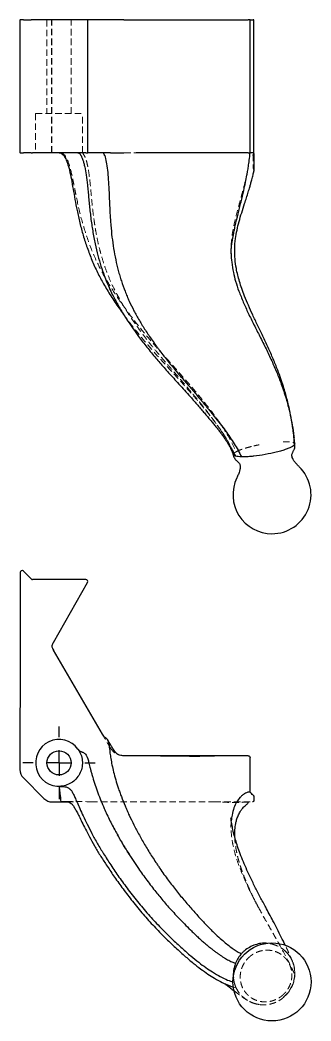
# Model space of a CAD drawing. Header units: millimetres. Extents: x 55 to 273, y 13 to 208.
# Drawn here: x 54.7 to 111.3, y 13.2 to 208 of the extents above; entities that cross this region are included whole.
import ezdxf

# ---------------------------------------------------------------- set-up
doc = ezdxf.new("R2010")
doc.units = ezdxf.units.MM
doc.linetypes.add('HIDDEN', pattern=[1.905, 1.27, -0.635])
doc.layers.add('10', color=7, linetype='Continuous')

# ---------------------------------------------------------------- blocks, each defined once
blk = doc.blocks.new('SW_CENTERMARKSYMBOL_0')
at = {"layer": '10', "color": 0}
for p, q in [((0, 5), (0, 7.06)), ((0, 0), (0, 2.5)), ((-5, 0), (-7.06, 0)), ((0, 0), (-2.5, 0)), ((0, 0), (0, -2.5)), ((0, 0), (2.5, 0)), ((5, 0), (7.06, 0)), ((0, -5), (0, -7.06))]:
    blk.add_line(p, q, dxfattribs=at)

msp = doc.modelspace()

# ---------------------------------------------------------------- linework, layer by layer
at = {"color": 7, "linetype": 'Continuous', "lineweight": 25}
for p, q in [((54.66, 208), (54.66, 182.17)), ((54.66, 208), (54.67, 208)), ((55.32, 208), (54.67, 208)), ((54.67, 208), (54.67, 208)), ((55.32, 208), (56.83, 208)), ((57.09, 208), (56.83, 208)), ((67.5, 208), (57.09, 208)), ((67.88, 208), (67.5, 208)), ((67.88, 182.17), (67.88, 208)), ((72.27, 208), (67.88, 208)), ((74.89, 208), (72.27, 208)), ((74.89, 208), (99.09, 208)), ((99.47, 208), (99.09, 208)), ((99.47, 182.17), (99.47, 208)), ((99.47, 208), (100.05, 208)), ((100.23, 208), (100.05, 208)), ((100.23, 182.17), (100.23, 208)), ((54.67, 182.17), (54.66, 182.17)), ((54.67, 182.17), (55.32, 182.17)), ((54.67, 182.17), (54.67, 182.17)), ((56.83, 182.17), (55.32, 182.17)), ((56.83, 182.17), (57.09, 182.17)), ((67.5, 182.17), (57.09, 182.17)), ((67.5, 182.17), (67.88, 182.17)), ((70.7, 182.17), (67.88, 182.17)), ((54.67, 100.45), (54.67, 86.18)), ((56.83, 99.21), (55.32, 100.72)), ((67.5, 99.1), (57.09, 99.1)), ((61.16, 86.84), (67.83, 98.53)), ((54.67, 86.18), (54.66, 62.09)), ((60.83, 86.18), (60.88, 86.18)), ((70.7, 68.99), (61.17, 85.33)), ((77.3, 64.8), (75.16, 64.8)), ((55.33, 60.47), (59.33, 56.48)), ((60.94, 55.81), (63.94, 55.81)), ((95.68, 19.92), (95.58, 19.96))]:
    msp.add_line(p, q, dxfattribs=at)
at = {"color": 7, "linetype": 'HIDDEN', "lineweight": 18}
for p, q in [((59.91, 208), (59.91, 189.77)), ((60.83, 182.17), (60.83, 208)), ((60.88, 182.17), (60.88, 208)), ((64.62, 189.77), (64.62, 208)), ((57.7, 189.77), (66.82, 189.77)), ((57.7, 189.77), (57.7, 182.17)), ((66.82, 182.17), (66.82, 189.77)), ((70.71, 182.17), (72.21, 182.17)), ((74.96, 182.17), (77.29, 182.17)), ((108.03, 126.7), (108.16, 125.5)), ((94.91, 126.4), (94.83, 126.53)), ((67.8, 64.36), (67.76, 64.43)), ((74.12, 64.9), (74.89, 64.8)), ((75.16, 64.8), (74.89, 64.8)), ((95.34, 64.8), (77.3, 64.8)), ((65.07, 55.81), (63.91, 55.82)), ((63.94, 55.81), (65.07, 55.81)), ((65.07, 55.81), (65.08, 55.81)), ((68.51, 55.81), (92.53, 55.81)), ((96.23, 21.58), (96.36, 20.75)), ((96.2, 20.8), (96.36, 20.75)), ((96.24, 19.78), (96.75, 19.64)), ((97.89, 18.03), (97.98, 17.94))]:
    msp.add_line(p, q, dxfattribs=at)
at = {"color": 7, "linetype": 'Continuous', "lineweight": 25}
for centre, radius in [((62.26, 63.41), 2.35), ((103.74, 20.77), 7.6)]:
    msp.add_circle(centre, radius, dxfattribs=at)
for centre, radius, start, end in [((103.74, 115.6), 7.6, 270, 45.6027), ((103.74, 115.6), 7.6, 154.3973, 270), ((55.05, 100.45), 0.38, 45, 179.9965), ((57.09, 99.48), 0.38, 225, 270), ((67.5, 98.72), 0.38, 330.2633, 90), ((63.8, 86.86), 3.04, 192.8094, 210.2633), ((63.8, 85.34), 3.04, 150.2633, 163.8418), ((62.26, 63.41), 4.56, 36.0184, 274.7243), ((56.94, 62.09), 2.28, 180, 225), ((60.94, 58.09), 2.28, 225, 270)]:
    msp.add_arc(centre, radius, start, end, dxfattribs=at)
at = {"color": 7, "linetype": 'HIDDEN', "lineweight": 18}
msp.add_arc((63.94, -218.88), 274.76, 89.0087, 90.1072, dxfattribs=at)
at = {"color": 7, "linetype": 'Continuous', "lineweight": 25}
for points, knots in [([(62.32, 182.17), (62.42, 182.15), (62.63, 182.12), (63.05, 181.82), (63.51, 181.16), (63.95, 180.07), (64.34, 178.66), (64.69, 176.96), (65.01, 175.05), (65.37, 173.01), (65.79, 170.81), (66.31, 168.47), (66.96, 166.04), (67.75, 163.63), (68.67, 161.22), (69.71, 158.86), (70.97, 156.56), (72.37, 154.25), (73.65, 152.3), (74.51, 151.14), (74.79, 150.76)], [0, 0, 0, 0, 0.007496, 0.015946, 0.037636, 0.06707, 0.104394, 0.149032, 0.200667, 0.256207, 0.314749, 0.384272, 0.456705, 0.53188, 0.611336, 0.693498, 0.774021, 0.860795, 0.954081, 1, 1, 1, 1]), ([(65.95, 182.17), (65.96, 182.17), (66, 182.17), (66.06, 182.15), (66.11, 182.13), (66.18, 182.09), (66.24, 182.04), (66.32, 181.97), (66.42, 181.86), (66.47, 181.76), (66.51, 181.71)], [0, 0, 0, 0, 0.094004, 0.190687, 0.290258, 0.392874, 0.498701, 0.625518, 0.792545, 1, 1, 1, 1]), ([(66.51, 181.71), (66.53, 181.67), (66.59, 181.56), (66.68, 181.35), (66.8, 181.07), (66.95, 180.66), (67.11, 180.09), (67.33, 179.14), (67.57, 177.71), (67.76, 176.13), (67.92, 174.65), (68.03, 173.4), (68.15, 172.12), (68.29, 170.82), (68.44, 169.52), (68.62, 168.22), (68.88, 166.5), (69.27, 164.45), (69.81, 162.19), (70.41, 160.15), (71, 158.42), (71.59, 156.91), (72.17, 155.57), (72.91, 154.05), (73.84, 152.33), (74.8, 150.72), (76.09, 148.72), (77.28, 147.06), (78.56, 145.37), (79.39, 144.31), (80.24, 143.24), (81.08, 142.24), (81.9, 141.28), (82.73, 140.33), (83.63, 139.32), (84.6, 138.25), (85.63, 137.12), (86.73, 135.92), (87.71, 134.81), (88.57, 133.83), (89.27, 133.03), (89.93, 132.26), (90.56, 131.53), (91.16, 130.82), (91.73, 130.14), (92.28, 129.49), (92.8, 128.85), (93.29, 128.23), (93.77, 127.62), (94.23, 126.99), (94.67, 126.35), (95.1, 125.71), (95.51, 125.07), (95.9, 124.42), (96.28, 123.77), (96.52, 123.32), (96.64, 123.09)], [0, 0, 0, 0, 0.001887, 0.004638, 0.008408, 0.0134, 0.021128, 0.030772, 0.050246, 0.076476, 0.091932, 0.108456, 0.125876, 0.14344, 0.161427, 0.179634, 0.198033, 0.235014, 0.269833, 0.302194, 0.33235, 0.356073, 0.379726, 0.402979, 0.438601, 0.476572, 0.4963, 0.556727, 0.577985, 0.60029, 0.622645, 0.644548, 0.662961, 0.682825, 0.704105, 0.726669, 0.749963, 0.774354, 0.80024, 0.816711, 0.832332, 0.846943, 0.8608, 0.873953, 0.886411, 0.898196, 0.909405, 0.920159, 0.930587, 0.940962, 0.951267, 0.961355, 0.971199, 0.980871, 0.990445, 1, 1, 1, 1]), ([(72.27, 182.17), (72.13, 182.17), (71.91, 182.17), (71.7, 182.17), (71.57, 182.17), (71.5, 182.17), (71.18, 182.17), (70.94, 182.17), (70.7, 182.17)], [0, 0, 0, 0, 0.25, 0.375, 0.375, 0.5, 0.5, 1, 1, 1, 1]), ([(71.17, 181.61), (71.12, 181.77), (71.05, 181.91), (70.88, 182.11), (70.79, 182.17), (70.7, 182.17)], [0, 0, 0, 0, 0.5, 0.5, 1, 1, 1, 1]), ([(71.17, 181.61), (71.28, 181.24), (71.38, 180.81), (71.56, 179.87), (71.64, 179.34), (71.76, 178.21), (71.82, 177.59), (71.91, 176.3), (71.95, 175.62), (72.02, 174.21), (72.05, 173.47), (72.1, 172.32), (72.12, 171.93), (72.15, 171.14), (72.17, 170.75), (72.21, 169.97), (72.24, 169.59), (72.29, 168.81), (72.32, 168.42), (72.41, 167.27), (72.49, 166.5), (72.67, 165), (72.78, 164.25), (73.02, 162.78), (73.15, 162.05), (73.45, 160.63), (73.62, 159.93), (73.89, 158.9), (73.99, 158.56), (74.19, 157.88), (74.51, 156.86), (74.98, 155.52), (75.38, 154.55), (75.65, 153.91), (75.79, 153.6), (76.22, 152.67), (76.52, 152.05), (77.02, 151.11), (77.19, 150.8), (77.54, 150.16), (78.08, 149.2), (78.67, 148.25), (79.3, 147.28), (79.52, 146.96), (79.95, 146.32), (80.4, 145.67), (81, 144.84), (81.38, 144.32), (81.64, 143.97), (81.77, 143.79), (82.43, 142.91), (82.98, 142.21), (84.07, 140.86), (84.61, 140.21), (85.42, 139.25), (85.68, 138.94), (86.22, 138.31), (86.49, 138), (87.28, 137.08), (87.8, 136.5), (88.56, 135.61), (88.82, 135.31), (89.33, 134.7), (90.09, 133.8), (90.8, 132.94), (91.47, 132.12), (91.69, 131.86), (92.11, 131.34), (92.31, 131.08), (92.91, 130.33), (93.29, 129.86), (93.99, 128.95), (94.32, 128.52), (94.95, 127.68), (95.25, 127.27), (95.83, 126.4), (96.11, 125.96), (96.64, 125.1), (96.89, 124.68), (97.36, 123.83), (97.59, 123.41), (97.8, 122.97)], [0, 0, 0, 0, 0.03125, 0.03125, 0.0625, 0.0625, 0.09375, 0.09375, 0.125, 0.125, 0.15625, 0.15625, 0.171875, 0.171875, 0.1875, 0.1875, 0.203125, 0.203125, 0.21875, 0.21875, 0.25, 0.25, 0.28125, 0.28125, 0.3125, 0.3125, 0.34375, 0.34375, 0.359375, 0.359375, 0.375, 0.40625, 0.421875, 0.421875, 0.4375, 0.4375, 0.46875, 0.46875, 0.484375, 0.484375, 0.5, 0.53125, 0.53125, 0.546875, 0.546875, 0.5625, 0.578125, 0.585937, 0.585937, 0.59375, 0.59375, 0.625, 0.625, 0.65625, 0.65625, 0.671875, 0.671875, 0.6875, 0.6875, 0.71875, 0.71875, 0.734375, 0.734375, 0.75, 0.78125, 0.78125, 0.796875, 0.796875, 0.8125, 0.8125, 0.84375, 0.84375, 0.875, 0.875, 0.90625, 0.90625, 0.9375, 0.9375, 0.96875, 0.96875, 1, 1, 1, 1]), ([(72.27, 182.17), (72.54, 182.17), (72.92, 182.17), (73.84, 182.17), (74.37, 182.17), (74.89, 182.17)], [0, 0, 0, 0, 0.5, 0.5, 1, 1, 1, 1]), ([(99.09, 182.17), (98.18, 182.17), (97.27, 182.17), (95.45, 182.17), (94.55, 182.17), (91.82, 182.17), (90.01, 182.17), (84.56, 182.17), (80.93, 182.17), (77.3, 182.17)], [0, 0, 0, 0, 0.125, 0.125, 0.25, 0.25, 0.5, 0.5, 1, 1, 1, 1]), ([(95.77, 162.5), (95.77, 162.56), (95.77, 162.67), (95.77, 162.83), (95.78, 163.01), (95.79, 163.25), (95.81, 163.5), (95.84, 163.8), (95.88, 164.11), (95.92, 164.45), (95.97, 164.76), (96.03, 165.11), (96.11, 165.57), (96.22, 166.18), (96.38, 166.98), (96.68, 168.33), (97.13, 170.21), (97.7, 172.52), (98.19, 174.58), (98.58, 176.33), (98.82, 177.57), (99.01, 178.61), (99.16, 179.58), (99.33, 180.8), (99.42, 181.68), (99.47, 182.17)], [0, 0, 0, 0, 0.0513359, 0.0920023, 0.1224118, 0.1479342, 0.1777483, 0.2120174, 0.2471142, 0.2752762, 0.3010096, 0.32368, 0.343517, 0.3729145, 0.4085661, 0.4508204, 0.5459213, 0.6378636, 0.7243709, 0.7832519, 0.8349682, 0.8617421, 0.8975731, 0.9433534, 1, 1, 1, 1]), ([(99.09, 182.17), (99.19, 182.17), (99.28, 182.17), (99.42, 182.17), (99.47, 182.17), (99.47, 182.17)], [0, 0, 0, 0, 0.5, 0.5, 1, 1, 1, 1]), ([(100.07, 182.17), (100.08, 182.16), (100.12, 182.14), (100.17, 182.05), (100.22, 181.92), (100.22, 181.82), (100.23, 181.76)], [0, 0, 0, 0, 0.089729, 0.378633, 0.661665, 1, 1, 1, 1]), ([(100.23, 181.76), (100.23, 181.81), (100.23, 181.87), (100.23, 182.01), (100.23, 182.09), (100.23, 182.17)], [0, 0, 0, 0, 0.5, 0.5, 1, 1, 1, 1]), ([(100.23, 181.76), (100.23, 181.64), (100.23, 181.41), (100.23, 181.06), (100.23, 180.7), (100.23, 180.35), (100.23, 179.97), (100.23, 179.57), (100.23, 179.23), (100.23, 179), (100.23, 178.86), (100.23, 178.75), (100.23, 178.67), (100.23, 178.62), (100.23, 178.6), (100.23, 178.61), (100.23, 178.64), (100.23, 178.65)], [0, 0, 0, 0, 0.104342, 0.208938, 0.313836, 0.419085, 0.524733, 0.655076, 0.776484, 0.831198, 0.868214, 0.905555, 0.935221, 0.954337, 0.969103, 0.982985, 1, 1, 1, 1]), ([(108.07, 126.45), (108.01, 126.95), (107.91, 127.84), (107.74, 128.99), (107.6, 129.83), (107.5, 130.44), (107.41, 130.96), (107.24, 131.81), (107, 132.93), (106.68, 134.24), (106.35, 135.46), (105.96, 136.75), (105.46, 138.23), (104.8, 140.02), (103.97, 142.07), (102.99, 144.28), (101.95, 146.47), (100.93, 148.58), (100, 150.57), (99.15, 152.44), (98.45, 154.15), (97.86, 155.69), (97.41, 157.06), (97.06, 158.36), (96.75, 159.8), (96.52, 161.48), (96.44, 163.4), (96.6, 165.29), (96.9, 167.08), (97.31, 168.76), (97.83, 170.47), (98.33, 172.04), (98.77, 173.38), (99.11, 174.45), (99.38, 175.36), (99.61, 176.17), (99.83, 176.97), (100.04, 177.8), (100.17, 178.38), (100.23, 178.64)], [0, 0, 0, 0, 0.022993, 0.04091, 0.053607, 0.062146, 0.070478, 0.078962, 0.104361, 0.126924, 0.147077, 0.169873, 0.19742, 0.230173, 0.273841, 0.319544, 0.367547, 0.413904, 0.457759, 0.499495, 0.538992, 0.572124, 0.602575, 0.629856, 0.65739, 0.695631, 0.735718, 0.775574, 0.806919, 0.837232, 0.867404, 0.897593, 0.916442, 0.934019, 0.950362, 0.96043, 0.972913, 0.988115, 1, 1, 1, 1]), ([(95.77, 162.55), (95.8, 161.98), (95.87, 160.73), (96.18, 158.94), (96.65, 157.07), (97.3, 155.14), (98.14, 153.08), (99.12, 150.91), (99.85, 149.44), (100.23, 148.68)], [0, 0, 0, 0, 0.114546, 0.252032, 0.375299, 0.516176, 0.672468, 0.833494, 1, 1, 1, 1]), ([(100.23, 148.68), (100.61, 147.93), (101.38, 146.39), (102.56, 144.06), (103.67, 141.73), (104.67, 139.44), (105.61, 137.02), (106.48, 134.44), (107.15, 131.91), (107.61, 129.64), (107.89, 128.01), (108, 127), (108.03, 126.7)], [0, 0, 0, 0, 0.120108, 0.243842, 0.360266, 0.469856, 0.573657, 0.69593, 0.81127, 0.888192, 0.966067, 1, 1, 1, 1]), ([(108.12, 125.32), (108.1, 125.75), (108.05, 126.63), (107.94, 127.51), (107.88, 127.95)], [0, 0, 0, 0, 0.496292, 1, 1, 1, 1]), ([(95.17, 125.59), (95.26, 125.45), (95.47, 125.1), (95.79, 124.36), (96.05, 123.73), (96.23, 123.3)], [0, 0, 0, 0, 0.17989, 0.437602, 1, 1, 1, 1]), ([(108.16, 125.5), (108.18, 125.43), (108.15, 125.35), (108.01, 125.18), (107.89, 125.09), (107.59, 124.9), (107.4, 124.81), (106.97, 124.62), (106.73, 124.53), (106.48, 124.44)], [0, 0, 0, 0, 0.25, 0.25, 0.5, 0.5, 0.75, 0.75, 1, 1, 1, 1]), ([(109.06, 121.02), (108.91, 121.17), (108.59, 121.49), (108.19, 121.96), (107.87, 122.42), (107.69, 122.81), (107.61, 123.14), (107.62, 123.42), (107.69, 123.65), (107.79, 123.87), (107.9, 124.08), (108.02, 124.32), (108.13, 124.59), (108.2, 124.92), (108.21, 125.24), (108.18, 125.43), (108.17, 125.5)], [0, 0, 0, 0, 0.112776, 0.24494, 0.344459, 0.431184, 0.502926, 0.572197, 0.644101, 0.690915, 0.729502, 0.771102, 0.823328, 0.892544, 0.965014, 1, 1, 1, 1]), ([(96.2, 123.39), (96.22, 123.3), (96.26, 123.08), (96.4, 122.76), (96.6, 122.48), (96.81, 122.26), (97, 122.08), (97.17, 121.92), (97.33, 121.76), (97.46, 121.55), (97.55, 121.27), (97.57, 120.91), (97.5, 120.45), (97.32, 119.87), (97.1, 119.33), (96.94, 118.99), (96.89, 118.88)], [0, 0, 0, 0, 0.048071, 0.121831, 0.195681, 0.245329, 0.285239, 0.327953, 0.378709, 0.447896, 0.519161, 0.591342, 0.682236, 0.791765, 0.935368, 1, 1, 1, 1]), ([(96.64, 123.09), (96.54, 123.13), (96.33, 123.2), (96.2, 123.3), (96.21, 123.37), (96.21, 123.39)], [0, 0, 0, 0, 0.431156, 0.869698, 1, 1, 1, 1]), ([(97.8, 122.97), (97.57, 122.98), (97.35, 122.99), (96.96, 123.03), (96.78, 123.06), (96.64, 123.09)], [0, 0, 0, 0, 0.5, 0.5, 1, 1, 1, 1]), ([(99.59, 123.05), (99.24, 123.02), (98.91, 122.99), (98.46, 122.98), (98.32, 122.97), (98.05, 122.97), (97.93, 122.97), (97.8, 122.97)], [0, 0, 0, 0, 0.5, 0.5, 0.75, 0.75, 1, 1, 1, 1]), ([(104.57, 123.88), (103.91, 123.72), (103.17, 123.56), (101.67, 123.29), (100.91, 123.18), (100.23, 123.11)], [0, 0, 0, 0, 0.5, 0.5, 1, 1, 1, 1]), ([(106.48, 124.44), (106.23, 124.35), (105.94, 124.26), (105.3, 124.07), (104.95, 123.98), (104.57, 123.88)], [0, 0, 0, 0, 0.5, 0.5, 1, 1, 1, 1]), ([(71.17, 68.42), (71.12, 68.44), (71.05, 68.51), (70.88, 68.71), (70.79, 68.85), (70.7, 68.99)], [0, 0, 0, 0, 0.5, 0.5, 1, 1, 1, 1]), ([(71.17, 68.42), (71.28, 68.36), (71.38, 68.3), (71.56, 68.15), (71.64, 68.06), (71.76, 67.84), (71.82, 67.7), (71.91, 67.39), (71.95, 67.2), (72.02, 66.78), (72.05, 66.54), (72.1, 66.13), (72.12, 65.98), (72.15, 65.66), (72.17, 65.5), (72.21, 65.16), (72.24, 64.98), (72.29, 64.62), (72.32, 64.43), (72.41, 63.84), (72.49, 63.43), (72.67, 62.56), (72.78, 62.1), (73.02, 61.15), (73.15, 60.65), (73.45, 59.62), (73.62, 59.08), (73.89, 58.26), (73.99, 57.99), (74.19, 57.42), (74.51, 56.56), (74.98, 55.36), (75.38, 54.44), (75.65, 53.84), (75.79, 53.53), (76.22, 52.61), (76.52, 51.99), (77.02, 51.01), (77.19, 50.68), (77.54, 50.01), (78.08, 48.99), (78.67, 47.95), (79.3, 46.9), (79.52, 46.54), (79.95, 45.84), (80.4, 45.12), (81, 44.21), (81.38, 43.64), (81.64, 43.25), (81.77, 43.06), (82.43, 42.09), (82.98, 41.32), (84.07, 39.86), (84.61, 39.16), (85.42, 38.14), (85.68, 37.81), (86.22, 37.16), (86.49, 36.84), (87.28, 35.9), (87.8, 35.32), (88.56, 34.46), (88.82, 34.17), (89.33, 33.61), (90.09, 32.78), (90.8, 32.02), (91.47, 31.33), (91.69, 31.11), (92.11, 30.69), (92.31, 30.49), (92.91, 29.91), (93.29, 29.57), (93.99, 28.94), (94.32, 28.66), (94.95, 28.14), (95.25, 27.91), (95.83, 27.45), (96.11, 27.24), (96.64, 26.88), (96.89, 26.72), (97.36, 26.46), (97.59, 26.36), (97.8, 26.27)], [0, 0, 0, 0, 0.03125, 0.03125, 0.0625, 0.0625, 0.09375, 0.09375, 0.125, 0.125, 0.15625, 0.15625, 0.171875, 0.171875, 0.1875, 0.1875, 0.203125, 0.203125, 0.21875, 0.21875, 0.25, 0.25, 0.28125, 0.28125, 0.3125, 0.3125, 0.34375, 0.34375, 0.359375, 0.359375, 0.375, 0.40625, 0.421875, 0.421875, 0.4375, 0.4375, 0.46875, 0.46875, 0.484375, 0.484375, 0.5, 0.53125, 0.53125, 0.546875, 0.546875, 0.5625, 0.578125, 0.585937, 0.585937, 0.59375, 0.59375, 0.625, 0.625, 0.65625, 0.65625, 0.671875, 0.671875, 0.6875, 0.6875, 0.71875, 0.71875, 0.734375, 0.734375, 0.75, 0.78125, 0.78125, 0.796875, 0.796875, 0.8125, 0.8125, 0.84375, 0.84375, 0.875, 0.875, 0.90625, 0.90625, 0.9375, 0.9375, 0.96875, 0.96875, 1, 1, 1, 1]), ([(75.16, 64.8), (75.06, 64.79), (74.87, 64.77), (74.5, 64.8), (74.1, 64.89), (73.75, 65.04), (73.45, 65.26), (73.22, 65.49), (72.99, 65.81), (72.72, 66.27), (72.35, 66.86), (72, 67.45), (71.77, 67.83), (71.69, 67.96)], [0, 0, 0, 0, 0.156356, 0.302589, 0.427902, 0.525482, 0.56519, 0.607263, 0.656765, 0.716252, 0.814155, 0.935785, 1, 1, 1, 1]), ([(65.95, 66.09), (66.18, 65.77), (66.38, 65.41), (66.66, 64.66), (66.76, 64.26), (66.87, 63.06), (66.74, 62.24), (66.07, 60.78), (65.54, 60.14), (64.22, 59.22), (63.44, 58.94), (62.64, 58.87)], [0, 0, 0, 0, 0.125, 0.125, 0.25, 0.25, 0.5, 0.5, 0.75, 0.75, 1, 1, 1, 1]), ([(65.95, 66.09), (65.96, 66.07), (66, 66.02), (66.06, 65.95), (66.11, 65.89), (66.18, 65.83), (66.24, 65.77), (66.32, 65.71), (66.42, 65.65), (66.47, 65.63), (66.51, 65.62)], [0, 0, 0, 0, 0.094004, 0.190687, 0.290258, 0.392874, 0.498701, 0.625518, 0.792545, 1, 1, 1, 1]), ([(66.51, 65.62), (66.53, 65.61), (66.59, 65.59), (66.68, 65.56), (66.8, 65.52), (66.95, 65.46), (67.11, 65.36), (67.33, 65.19), (67.57, 64.89), (67.76, 64.48), (67.92, 64.03), (68.03, 63.6), (68.15, 63.11), (68.29, 62.56), (68.44, 61.95), (68.62, 61.3), (68.88, 60.37), (69.27, 59.15), (69.81, 57.61), (70.41, 56.08), (71, 54.67), (71.59, 53.37), (72.17, 52.17), (72.91, 50.74), (73.84, 49.04), (74.8, 47.38), (76.09, 45.29), (77.28, 43.5), (78.56, 41.69), (79.39, 40.55), (80.24, 39.41), (81.08, 38.35), (81.9, 37.34), (82.73, 36.36), (83.63, 35.32), (84.6, 34.25), (85.63, 33.16), (86.73, 32.04), (87.71, 31.04), (88.57, 30.2), (89.27, 29.53), (89.93, 28.93), (90.56, 28.37), (91.16, 27.86), (91.73, 27.4), (92.28, 26.98), (92.8, 26.59), (93.29, 26.24), (93.77, 25.92), (94.23, 25.61), (94.67, 25.33), (95.1, 25.09), (95.51, 24.87), (95.9, 24.68), (96.28, 24.53), (96.52, 24.46), (96.64, 24.42)], [0, 0, 0, 0, 0.001887, 0.004638, 0.008408, 0.0134, 0.021128, 0.030772, 0.050246, 0.076476, 0.091932, 0.108456, 0.125876, 0.14344, 0.161427, 0.179634, 0.198033, 0.235014, 0.269833, 0.302194, 0.33235, 0.356073, 0.379726, 0.402979, 0.438601, 0.476572, 0.4963, 0.556727, 0.577985, 0.60029, 0.622645, 0.644548, 0.662961, 0.682825, 0.704105, 0.726669, 0.749963, 0.774354, 0.80024, 0.816711, 0.832332, 0.846943, 0.8608, 0.873953, 0.886411, 0.898196, 0.909405, 0.920159, 0.930587, 0.940962, 0.951267, 0.961355, 0.971199, 0.980871, 0.990445, 1, 1, 1, 1]), ([(95.34, 64.8), (94.92, 64.8), (94.14, 64.79), (92.93, 64.75), (91.88, 64.72), (90.91, 64.69), (89.94, 64.68), (88.84, 64.68), (87.44, 64.68), (85.76, 64.69), (83.86, 64.7), (82.03, 64.74), (80.36, 64.77), (78.8, 64.8), (77.8, 64.8), (77.3, 64.8)], [0, 0, 0, 0, 0.093772, 0.17101, 0.234304, 0.278522, 0.327394, 0.381875, 0.442654, 0.534343, 0.632213, 0.725832, 0.817752, 0.909365, 1, 1, 1, 1]), ([(99.09, 64.8), (98.33, 64.8), (97.58, 64.8), (96.08, 64.8), (95.33, 64.8), (93.07, 64.8), (91.57, 64.8), (87.06, 64.8), (84.05, 64.8), (81.04, 64.8)], [0, 0, 0, 0, 0.125, 0.125, 0.25, 0.25, 0.5, 0.5, 1, 1, 1, 1]), ([(99.09, 64.8), (99.19, 64.8), (99.28, 64.76), (99.42, 64.62), (99.47, 64.52), (99.47, 64.42)], [0, 0, 0, 0, 0.5, 0.5, 1, 1, 1, 1]), ([(99.47, 57.71), (99.47, 58.83), (99.47, 59.94), (99.47, 62.18), (99.47, 63.3), (99.47, 64.42)], [0, 0, 0, 0, 0.5, 0.5, 1, 1, 1, 1]), ([(62.32, 58.85), (62.42, 58.84), (62.63, 58.83), (63.05, 58.82), (63.51, 58.78), (63.95, 58.64), (64.34, 58.4), (64.69, 58.01), (65.01, 57.44), (65.37, 56.67), (65.79, 55.69), (66.31, 54.51), (66.96, 53.08), (67.75, 51.44), (68.67, 49.63), (69.71, 47.7), (70.98, 45.66), (72.36, 43.48), (73.95, 41.14), (75.78, 38.66), (77.76, 36.12), (79.88, 33.63), (82.04, 31.32), (84.16, 29.23), (86.12, 27.42), (87.86, 25.86), (89.42, 24.61), (90.83, 23.57), (92.24, 22.63), (93.7, 21.8), (95.07, 21.1), (95.84, 20.89), (96.2, 20.8)], [0, 0, 0, 0, 0.003752, 0.00798, 0.018836, 0.033567, 0.052246, 0.074587, 0.100429, 0.128225, 0.157524, 0.192318, 0.22857, 0.266192, 0.305958, 0.347079, 0.387378, 0.430807, 0.477494, 0.52649, 0.579288, 0.631662, 0.681304, 0.728233, 0.773169, 0.810399, 0.843545, 0.873807, 0.901587, 0.935841, 0.970005, 1, 1, 1, 1]), ([(62.7, 55.83), (62.63, 56.37), (62.56, 56.91), (62.48, 57.58), (62.46, 57.71), (62.43, 57.98), (62.41, 58.12), (62.36, 58.51), (62.34, 58.72), (62.32, 58.85)], [0, 0, 0, 0, 0.5, 0.5, 0.625, 0.625, 0.75, 0.75, 1, 1, 1, 1]), ([(99.47, 57.71), (99.38, 57.72), (99.22, 57.75), (98.83, 57.63), (98.4, 57.42), (97.95, 57.1), (97.42, 56.58), (96.85, 55.83), (96.31, 54.66), (95.96, 53.4), (95.86, 52.5), (95.82, 52.13)], [0, 0, 0, 0, 0.117427, 0.225352, 0.324788, 0.417592, 0.505412, 0.641667, 0.771999, 0.904706, 1, 1, 1, 1]), ([(100.07, 57.1), (100.08, 57.09), (100.12, 57.05), (100.17, 56.99), (100.22, 56.94), (100.22, 56.93), (100.23, 56.92)], [0, 0, 0, 0, 0.089729, 0.378633, 0.661665, 1, 1, 1, 1]), ([(100.23, 56.92), (100.23, 56.91), (100.23, 56.89), (100.23, 56.85), (100.23, 56.8), (100.23, 56.74), (100.23, 56.68), (100.23, 56.6), (100.23, 56.52), (100.23, 56.46), (100.23, 56.42), (100.23, 56.37), (100.23, 56.32), (100.23, 56.26), (100.23, 56.21), (100.23, 56.16), (100.23, 56.13), (100.23, 56.12)], [0, 0, 0, 0, 0.104342, 0.208938, 0.313836, 0.419085, 0.524733, 0.655076, 0.776484, 0.831198, 0.868214, 0.905555, 0.935221, 0.954337, 0.969103, 0.982985, 1, 1, 1, 1]), ([(62.7, 55.83), (62.8, 55.84), (63.01, 55.86), (63.4, 55.88), (63.84, 55.86), (64.27, 55.75), (64.65, 55.53), (64.99, 55.16), (65.34, 54.6), (65.73, 53.88), (66.18, 52.98), (66.73, 51.88), (67.41, 50.53), (68.23, 48.98), (69.15, 47.26), (70.23, 45.43), (71.51, 43.5), (72.91, 41.39), (74.52, 39.12), (76.37, 36.72), (78.34, 34.26), (80.46, 31.89), (82.57, 29.7), (84.67, 27.7), (86.59, 25.96), (88.31, 24.48), (89.85, 23.3), (91.24, 22.31), (92.64, 21.4), (94.09, 20.61), (95.34, 20), (96, 19.84), (96.24, 19.78)], [0, 0, 0, 0, 0.004063, 0.008731, 0.02044, 0.035787, 0.054764, 0.077131, 0.10226, 0.129094, 0.157227, 0.190909, 0.226204, 0.263217, 0.303036, 0.34309, 0.383298, 0.427585, 0.475096, 0.525084, 0.578866, 0.631012, 0.681033, 0.728353, 0.774189, 0.811749, 0.845474, 0.876665, 0.905626, 0.941537, 0.977845, 1, 1, 1, 1]), ([(63.91, 55.82), (63.85, 55.82), (63.45, 55.82), (63.05, 55.83), (62.7, 55.83)], [0, 0, 0, 0, 0.143917, 1, 1, 1, 1]), ([(96.5, 48.94), (96.49, 49.14), (96.47, 49.61), (96.5, 50.3), (96.58, 50.98), (96.69, 51.65), (96.86, 52.36), (97.14, 53.13), (97.49, 53.84), (97.86, 54.38), (98.19, 54.77), (98.48, 55.04), (98.7, 55.23), (98.9, 55.41), (99.04, 55.58), (99.17, 55.66), (99.14, 55.69), (99.14, 55.69)], [0, 0, 0, 0, 0.056845, 0.129942, 0.197638, 0.259447, 0.336992, 0.430051, 0.532309, 0.619556, 0.691578, 0.755718, 0.808857, 0.871848, 0.945855, 0.999751, 1, 1, 1, 1]), ([(100.23, 56.12), (100.22, 56.1), (100.22, 56.06), (100.21, 56.02), (100.19, 55.98), (100.17, 55.95), (100.15, 55.92), (100.12, 55.89), (100.09, 55.87), (100.08, 55.86), (100.08, 55.86), (100.08, 55.86), (100.08, 55.86), (100.09, 55.86), (100.09, 55.86), (100.09, 55.86), (100.08, 55.86), (100.08, 55.86), (100.07, 55.85), (100.06, 55.85), (100.06, 55.85), (100.05, 55.84), (100.04, 55.84), (100.03, 55.83), (100.02, 55.83), (100, 55.83), (99.99, 55.82), (99.98, 55.82), (99.96, 55.82), (99.94, 55.81), (99.93, 55.81), (99.92, 55.81)], [0, 0, 0, 0, 0.022987, 0.044564, 0.064774, 0.083666, 0.101304, 0.117763, 0.166295, 0.224653, 0.259234, 0.278346, 0.298828, 0.396741, 0.456746, 0.520293, 0.585231, 0.648354, 0.699299, 0.746178, 0.788995, 0.827756, 0.862468, 0.893142, 0.919793, 0.942444, 0.961135, 0.975935, 0.986987, 0.994647, 1, 1, 1, 1]), ([(106.35, 27.88), (106.33, 27.91), (106.11, 28.39), (105.57, 29.48), (104.77, 31.04), (103.97, 32.57), (103.22, 33.98), (102.4, 35.53), (101.46, 37.28), (100.42, 39.3), (99.49, 41.19), (98.68, 42.94), (98.01, 44.52), (97.42, 46.02), (96.94, 47.41), (96.56, 48.66), (96.26, 49.83), (96.01, 50.95), (95.85, 51.92), (95.77, 52.49), (95.75, 52.68), (95.74, 52.74), (95.74, 52.73), (95.74, 52.72)], [0, 0, 0, 0, 0.004328, 0.078041, 0.148021, 0.213166, 0.270859, 0.32091, 0.398476, 0.476077, 0.553556, 0.614309, 0.673334, 0.729121, 0.779737, 0.826081, 0.865983, 0.907779, 0.952911, 0.968331, 0.982072, 0.996169, 1, 1, 1, 1]), ([(99.59, 27.64), (99.24, 27.46), (98.91, 27.25), (98.46, 26.91), (98.32, 26.78), (98.05, 26.54), (97.93, 26.41), (97.8, 26.27)], [0, 0, 0, 0, 0.5, 0.5, 0.75, 0.75, 1, 1, 1, 1]), ([(102.82, 28.27), (102.69, 28.29), (102.19, 28.35), (101.3, 28.26), (100.58, 28.03), (100.23, 27.92)], [0, 0, 0, 0, 0.1543773, 0.5803911, 1, 1, 1, 1]), ([(97.8, 26.27), (97.57, 26.02), (97.35, 25.73), (96.96, 25.11), (96.78, 24.78), (96.64, 24.42)], [0, 0, 0, 0, 0.5, 0.5, 1, 1, 1, 1]), ([(96.64, 24.42), (96.54, 24.13), (96.32, 23.54), (96.2, 22.61), (96.17, 21.94), (96.22, 21.6), (96.23, 21.58)], [0, 0, 0, 0, 0.318731, 0.642922, 0.968685, 1, 1, 1, 1]), ([(95.47, 20), (95.37, 20.04), (95.14, 20.13), (94.86, 20.26), (94.7, 20.34), (94.68, 20.33), (94.7, 20.31), (94.73, 20.29), (94.79, 20.24), (94.94, 20.13), (95.15, 19.96), (95.41, 19.76), (95.83, 19.45), (96.15, 19.2), (96.39, 19.02), (96.41, 19)], [0, 0, 0, 0, 0.14304, 0.320779, 0.4385, 0.477536, 0.49319, 0.507063, 0.520103, 0.560438, 0.617791, 0.682127, 0.757053, 0.975953, 1, 1, 1, 1])]:
    msp.add_open_spline(points, degree=3, knots=knots, dxfattribs=at)
at = {"color": 7, "linetype": 'HIDDEN', "lineweight": 18}
for points, knots in [([(62.7, 182.17), (62.93, 182.1), (63.52, 181.66), (64.01, 180.6), (64.55, 178.89), (64.78, 177.86), (65.08, 176.34), (65.15, 175.99), (65.29, 175.28), (65.36, 174.92), (65.51, 174.2), (65.58, 173.82), (65.96, 172.03), (66.29, 170.57), (67.07, 167.63), (67.54, 166.15), (68.62, 163.2), (69.27, 161.6), (70.57, 159.03), (71.18, 157.95), (72.61, 155.56), (73.41, 154.33), (75.17, 151.8), (76.11, 150.56), (78.11, 147.99), (79.07, 146.83), (80.96, 144.63), (81.92, 143.55), (83.82, 141.42), (84.71, 140.44), (86.66, 138.24), (87.67, 137.06), (89.47, 134.94), (90.3, 133.92), (91.86, 131.95), (92.59, 130.98), (93.68, 129.45), (94.1, 128.83), (94.91, 127.52), (95.7, 126.16), (96.42, 124.7), (96.75, 123.96)], [0.0230665, 0.0230665, 0.0230665, 0.0230665, 0.0596776, 0.1193553, 0.1193553, 0.1790329, 0.1790329, 0.196584, 0.196584, 0.2141351, 0.2141351, 0.2316862, 0.2316862, 0.298961, 0.298961, 0.3662357, 0.3662357, 0.4335105, 0.4335105, 0.4877053, 0.4877053, 0.5419001, 0.5419001, 0.5960949, 0.5960949, 0.643031, 0.643031, 0.6899672, 0.6899672, 0.7369034, 0.7369034, 0.7900429, 0.7900429, 0.8431824, 0.8431824, 0.8963219, 0.8963219, 0.9308813, 0.9308813, 0.9654406, 1, 1, 1, 1]), ([(94.83, 126.53), (94.6, 126.9), (94.16, 127.61), (93.53, 128.52), (92.99, 129.28), (92.52, 129.94), (92.07, 130.54), (91.62, 131.12), (91.04, 131.87), (90.37, 132.71), (89.67, 133.57), (89.02, 134.36), (88.35, 135.16), (87.64, 136.02), (86.85, 136.96), (85.89, 138.09), (84.74, 139.4), (83.39, 140.94), (81.93, 142.65), (80.57, 144.28), (79.35, 145.81), (78.34, 147.16), (77.42, 148.42), (76.65, 149.5), (76.06, 150.39), (75.58, 151.12), (75.13, 151.83), (74.66, 152.61), (74.12, 153.54), (73.54, 154.62), (72.8, 156.04), (71.97, 157.84), (71.15, 160.04), (70.51, 162.08), (70.03, 163.94), (69.66, 165.57), (69.35, 167.29), (69.06, 169.16), (68.81, 171.15), (68.6, 173.25), (68.42, 175.36), (68.21, 177.31), (67.97, 178.98), (67.69, 180.29), (67.36, 181.38), (66.98, 181.93), (66.82, 182.17)], [0, 0, 0, 0, 0.01794, 0.034208, 0.046979, 0.057006, 0.066863, 0.077071, 0.087659, 0.106609, 0.123752, 0.138514, 0.154343, 0.171083, 0.190232, 0.21164, 0.241356, 0.274668, 0.312191, 0.35373, 0.382362, 0.412667, 0.440937, 0.463924, 0.48247, 0.497609, 0.510782, 0.527065, 0.546398, 0.568412, 0.592424, 0.632097, 0.672849, 0.71244, 0.73893, 0.7652, 0.791209, 0.818366, 0.849381, 0.877653, 0.907401, 0.936039, 0.956065, 0.973937, 0.98878, 1, 1, 1, 1]), ([(99.47, 182.17), (99.38, 181.42), (99.22, 179.97), (98.83, 177.91), (98.4, 176.03), (97.95, 174.3), (97.42, 172.39), (96.85, 170.3), (96.31, 168.06), (95.95, 166.09), (95.79, 164.3), (95.73, 163.17), (95.77, 162.6), (95.77, 162.55)], [0, 0, 0, 0, 0.1038804, 0.1993547, 0.2873186, 0.3694169, 0.4471055, 0.5676413, 0.682938, 0.8003351, 0.8935533, 0.9916309, 1, 1, 1, 1]), ([(100.23, 178.65), (100.22, 178.67), (100.22, 178.71), (100.21, 178.77), (100.19, 178.83), (100.17, 178.89), (100.15, 178.95), (100.12, 179.04), (100.09, 179.18), (100.08, 179.35), (100.08, 179.49), (100.08, 179.58), (100.08, 179.74), (100.09, 179.96), (100.09, 180.23), (100.09, 180.46), (100.08, 180.69), (100.08, 180.9), (100.07, 181.1), (100.06, 181.27), (100.06, 181.42), (100.05, 181.56), (100.04, 181.69), (100.03, 181.8), (100.02, 181.9), (100, 181.98), (99.99, 182.04), (99.98, 182.1), (99.96, 182.13), (99.94, 182.16), (99.93, 182.16), (99.92, 182.17)], [0, 0, 0, 0, 0.022987, 0.044564, 0.064774, 0.083666, 0.101304, 0.117763, 0.166295, 0.224653, 0.259234, 0.278346, 0.298828, 0.396741, 0.456746, 0.520293, 0.585231, 0.648354, 0.699299, 0.746178, 0.788995, 0.827756, 0.862468, 0.893142, 0.919793, 0.942444, 0.961135, 0.975935, 0.986987, 0.994647, 1, 1, 1, 1]), ([(74.79, 150.76), (75.11, 150.32), (76.07, 149), (77.77, 146.86), (79.88, 144.35), (82.04, 141.96), (84.16, 139.66), (86.12, 137.51), (87.86, 135.52), (89.42, 133.73), (90.83, 132.05), (92.19, 130.36), (93.06, 129.16), (93.52, 128.54)], [0, 0, 0, 0, 0.060256, 0.18255, 0.303861, 0.418843, 0.527543, 0.631624, 0.717859, 0.794633, 0.864727, 0.929072, 1, 1, 1, 1]), ([(93.84, 128.06), (94.27, 127.41), (95.18, 126.03), (95.95, 124.51), (96.36, 123.69)], [0, 0, 0, 0, 0.467447, 1, 1, 1, 1]), ([(96.75, 123.96), (96.93, 124.05), (97.14, 124.15), (97.49, 124.29), (97.61, 124.34), (97.87, 124.44), (98, 124.48), (98.42, 124.62), (98.74, 124.72), (99.44, 124.91), (99.82, 125.01), (100.23, 125.1)], [0, 0, 0, 0, 0.25, 0.25, 0.375, 0.375, 0.5, 0.5, 0.75, 0.75, 1, 1, 1, 1]), ([(100.23, 125.1), (100.39, 125.14), (100.55, 125.18), (100.88, 125.25), (101.05, 125.28), (101.22, 125.32)], [0, 0, 0, 0, 0.5, 0.5, 1, 1, 1, 1]), ([(105.91, 125.9), (106.06, 125.91), (106.21, 125.91), (106.49, 125.91), (106.63, 125.91), (107.02, 125.89), (107.26, 125.87), (107.67, 125.81), (107.84, 125.76), (108.08, 125.65), (108.15, 125.58), (108.16, 125.5)], [0, 0, 0, 0, 0.125, 0.125, 0.25, 0.25, 0.5, 0.5, 0.75, 0.75, 1, 1, 1, 1]), ([(96.21, 123.5), (96.21, 123.5), (96.22, 123.56), (96.29, 123.63), (96.36, 123.69)], [0, 0, 0, 0, 0.00106, 1, 1, 1, 1]), ([(96.36, 123.69), (96.41, 123.74), (96.47, 123.78), (96.6, 123.87), (96.67, 123.91), (96.75, 123.96)], [0, 0, 0, 0, 0.5, 0.5, 1, 1, 1, 1]), ([(72.27, 66.31), (72.13, 66.55), (71.91, 66.92), (71.7, 67.28), (71.57, 67.51), (71.5, 67.62), (71.18, 68.17), (70.94, 68.59), (70.7, 68.99)], [0, 0, 0, 0, 0.25, 0.375, 0.375, 0.5, 0.5, 1, 1, 1, 1]), ([(72.27, 66.31), (72.42, 66.09), (72.72, 65.66), (73.32, 65.2), (73.76, 65.04), (73.95, 64.97)], [0, 0, 0, 0, 0.359095, 0.71819, 1, 1, 1, 1]), ([(68.48, 55.81), (68.51, 55.81), (68.58, 55.82), (68.66, 55.83), (68.68, 55.83), (68.7, 55.83)], [0, 0, 0, 0, 0.216252, 0.460889, 1, 1, 1, 1]), ([(92.53, 55.81), (92.62, 55.81), (93.99, 55.81), (95.99, 55.81), (98.21, 55.81), (99.31, 55.81), (99.78, 55.81), (99.92, 55.81)], [0.7413658, 0.7413658, 0.7413658, 0.7413658, 0.7479934, 0.8414925, 0.8882421, 0.9116169, 0.9222791, 0.9222791, 0.9222791, 0.9222791]), ([(99.14, 55.69), (99.13, 55.71), (99.12, 55.73), (98.99, 55.75), (98.87, 55.76), (98.71, 55.76), (98.51, 55.76), (98.24, 55.75), (97.91, 55.73), (97.55, 55.7), (97.19, 55.68), (96.74, 55.67), (96.13, 55.68), (95.38, 55.71), (94.55, 55.76), (93.6, 55.8), (92.91, 55.81), (92.53, 55.81)], [0, 0, 0, 0, 0.0705491, 0.0976151, 0.1201187, 0.1399939, 0.1600982, 0.1832149, 0.2271882, 0.2759796, 0.3080557, 0.3419329, 0.420942, 0.5221572, 0.6505851, 0.8093325, 1, 1, 1, 1]), ([(95.74, 52.72), (95.74, 52.72), (95.74, 52.71), (95.76, 52.47), (95.77, 51.96), (95.77, 51.46), (95.76, 51.18)], [0, 0, 0, 0, 0.098726, 0.316674, 0.616733, 1, 1, 1, 1]), ([(76.24, 45.08), (76.2, 45.15), (75.96, 45.5), (75.56, 46.09), (75.09, 46.81), (74.7, 47.49), (74.2, 48.37), (73.58, 49.5), (72.92, 50.7), (72.54, 51.45), (72.4, 51.73)], [0, 0, 0, 0, 0.036914, 0.181628, 0.299547, 0.392197, 0.475619, 0.66147, 0.872729, 1, 1, 1, 1]), ([(95.82, 52.13), (95.81, 52.09), (95.75, 51.62), (95.75, 50.57), (95.87, 48.92), (96.18, 47.16), (96.65, 45.3), (97.3, 43.37), (98.14, 41.27), (99.12, 39.1), (99.85, 37.66), (100.23, 36.94)], [0, 0, 0, 0, 0.008671, 0.104038, 0.213872, 0.335935, 0.445375, 0.570449, 0.709209, 0.852172, 1, 1, 1, 1]), ([(101.1, 35.29), (100.94, 35.6), (100.63, 36.17), (100.02, 37.37), (99.44, 38.6), (98.88, 39.85), (98.38, 41.07), (97.94, 42.22), (97.61, 43.2), (97.36, 44.01), (97.18, 44.65), (97.03, 45.24), (96.88, 45.88), (96.73, 46.64), (96.6, 47.56), (96.51, 48.35), (96.5, 48.82), (96.5, 48.94)], [0, 0, 0, 0, 0.096268, 0.183328, 0.272006, 0.363629, 0.45056, 0.532216, 0.606075, 0.657053, 0.701846, 0.741226, 0.781106, 0.834496, 0.898532, 0.973656, 1, 1, 1, 1]), ([(100.23, 36.94), (100.43, 36.55), (100.63, 36.16), (101.39, 34.76), (101.98, 33.7), (103.19, 31.57), (103.75, 30.59), (104.82, 28.7), (105.3, 27.84), (106.15, 26.28), (106.52, 25.58), (107.04, 24.57), (107.23, 24.19), (107.56, 23.51), (107.87, 22.89), (108.08, 22.44), (108.16, 22.27)], [0.6721236, 0.6721236, 0.6721236, 0.6721236, 0.6899672, 0.6899672, 0.7369034, 0.7369034, 0.7900429, 0.7900429, 0.8431824, 0.8431824, 0.8963219, 0.8963219, 0.9308813, 0.9308813, 0.9654406, 1, 1, 1, 1]), ([(104.57, 27.88), (104.23, 28.01), (103.67, 28.21), (103.06, 28.26), (102.82, 28.27)], [0, 0, 0, 0, 0.606275, 1, 1, 1, 1]), ([(106.48, 26.62), (106.23, 26.88), (105.94, 27.12), (105.3, 27.54), (104.95, 27.73), (104.57, 27.88)], [0, 0, 0, 0, 0.5, 0.5, 1, 1, 1, 1]), ([(107.76, 24.66), (107.7, 24.82), (107.57, 25.13), (107.3, 25.77), (106.92, 26.64), (106.57, 27.4), (106.35, 27.88)], [0, 0, 0, 0, 0.223842, 0.437635, 0.642948, 1, 1, 1, 1]), ([(106.08, 18.43), (105.89, 18.26), (105.64, 18.03), (105.22, 17.73), (104.83, 17.5), (104.35, 17.27), (103.82, 17.08), (103.24, 16.95), (102.63, 16.88), (102, 16.89), (101.37, 16.98), (100.74, 17.16), (100.13, 17.42), (99.56, 17.77), (99.03, 18.2), (98.56, 18.72), (98.17, 19.31), (97.86, 19.97), (97.65, 20.65), (97.55, 21.34), (97.55, 22.02), (97.63, 22.68), (97.8, 23.32), (98.03, 23.89), (98.28, 24.36), (98.54, 24.75), (98.8, 25.1), (99.01, 25.31), (99.1, 25.41)], [0, 0, 0, 0, 0.04571, 0.06455, 0.095842, 0.128535, 0.163803, 0.200845, 0.23935, 0.279072, 0.319843, 0.361545, 0.404102, 0.44747, 0.491636, 0.536618, 0.582473, 0.629304, 0.677277, 0.720433, 0.76326, 0.805558, 0.846948, 0.886399, 0.920026, 0.945556, 0.974711, 1, 1, 1, 1]), ([(99.1, 25.41), (99.28, 25.57), (99.53, 25.81), (99.95, 26.11), (100.33, 26.34), (100.82, 26.57), (101.35, 26.76), (101.93, 26.89), (102.54, 26.96), (103.18, 26.95), (103.83, 26.86), (104.47, 26.67), (105.1, 26.4), (105.69, 26.03), (106.22, 25.56), (106.7, 25.02), (107.07, 24.41), (107.35, 23.77), (107.53, 23.13), (107.62, 22.46), (107.62, 21.79), (107.54, 21.12), (107.37, 20.49), (107.14, 19.93), (106.89, 19.47), (106.63, 19.07), (106.36, 18.73), (106.16, 18.52), (106.08, 18.43)], [0, 0, 0, 0, 0.045238, 0.063991, 0.095185, 0.127892, 0.163322, 0.200719, 0.239806, 0.280355, 0.322202, 0.365211, 0.409272, 0.454297, 0.500219, 0.547001, 0.594662, 0.637822, 0.680806, 0.723561, 0.766002, 0.80796, 0.849041, 0.888111, 0.921083, 0.946814, 0.976638, 1, 1, 1, 1]), ([(106.39, 18.12), (106.58, 18.31), (106.83, 18.59), (107.16, 19.05), (107.42, 19.46), (107.69, 19.98), (107.91, 20.56), (108.08, 21.18), (108.18, 21.84), (108.21, 22.53), (108.16, 23.23), (108.03, 23.93), (107.81, 24.62), (107.5, 25.28), (107.11, 25.9), (106.75, 26.34), (106.53, 26.57), (106.48, 26.62)], [0, 0, 0, 0, 0.084555, 0.119619, 0.177781, 0.238466, 0.3038, 0.372227, 0.4431, 0.5159, 0.590245, 0.665846, 0.742486, 0.819997, 0.898257, 0.977184, 1, 1, 1, 1]), ([(108.16, 22.27), (108.18, 22.7), (108.15, 23.12), (108.01, 23.95), (107.89, 24.35), (107.59, 25.1), (107.4, 25.45), (106.97, 26.08), (106.73, 26.37), (106.48, 26.62)], [0, 0, 0, 0, 0.25, 0.25, 0.5, 0.5, 0.75, 0.75, 1, 1, 1, 1]), ([(105.91, 17.75), (106.06, 17.88), (106.21, 18.02), (106.49, 18.3), (106.63, 18.45), (107.02, 18.93), (107.26, 19.29), (107.67, 20.06), (107.84, 20.48), (108.08, 21.36), (108.15, 21.82), (108.16, 22.27)], [0, 0, 0, 0, 0.125, 0.125, 0.25, 0.25, 0.5, 0.5, 0.75, 0.75, 1, 1, 1, 1]), ([(96.36, 20.75), (96.41, 20.55), (96.47, 20.36), (96.6, 19.99), (96.67, 19.81), (96.75, 19.64)], [0, 0, 0, 0, 0.5, 0.5, 1, 1, 1, 1]), ([(96.75, 19.64), (96.93, 19.27), (97.14, 18.92), (97.49, 18.46), (97.61, 18.32), (97.87, 18.04), (98, 17.91), (98.42, 17.54), (98.74, 17.31), (99.44, 16.91), (99.82, 16.74), (100.23, 16.61)], [0, 0, 0, 0, 0.25, 0.25, 0.375, 0.375, 0.5, 0.5, 0.75, 0.75, 1, 1, 1, 1]), ([(96.41, 19), (96.68, 18.79), (97.24, 18.37), (98.09, 17.74), (98.65, 17.38), (98.96, 17.19)], [0, 0, 0, 0, 0.298691, 0.618739, 1, 1, 1, 1]), ([(97.98, 17.94), (98.13, 17.81), (98.46, 17.5), (99.04, 17.12), (99.7, 16.78), (100.4, 16.53), (101.13, 16.37), (101.87, 16.3), (102.61, 16.32), (103.33, 16.43), (104.03, 16.62), (104.66, 16.88), (105.18, 17.16), (105.62, 17.45), (106.01, 17.75), (106.26, 17.99), (106.39, 18.12)], [0, 0, 0, 0, 0.064486, 0.144582, 0.224675, 0.304735, 0.38471, 0.46451, 0.54398, 0.622816, 0.700358, 0.774841, 0.841078, 0.889026, 0.942538, 1, 1, 1, 1]), ([(100.23, 16.61), (100.39, 16.56), (100.55, 16.52), (100.88, 16.44), (101.05, 16.41), (101.22, 16.39)], [0, 0, 0, 0, 0.5, 0.5, 1, 1, 1, 1])]:
    msp.add_open_spline(points, degree=3, knots=knots, dxfattribs=at)
at = {"color": 7, "linetype": 'Continuous', "lineweight": 25}
for points in [[(99.47, 182.17), (99.47, 182.17), (99.47, 182.17), (99.47, 182.17)], [(100.05, 182.17), (99.85, 182.17), (99.66, 182.17), (99.47, 182.17)], [(100.05, 182.17), (100.16, 182.17), (100.23, 182.17), (100.23, 182.17)], [(100.23, 123.11), (100.12, 123.1), (99.9, 123.07), (99.69, 123.05), (99.59, 123.05)], [(62.32, 58.85), (62.42, 58.85), (62.52, 58.86), (62.62, 58.87)], [(100.05, 57.12), (99.85, 57.32), (99.66, 57.51), (99.47, 57.71)], [(100.23, 27.92), (100.12, 27.88), (99.9, 27.79), (99.69, 27.7), (99.59, 27.64)]]:
    msp.add_open_spline(points, degree=3, dxfattribs=at)
at = {"color": 7, "linetype": 'HIDDEN', "lineweight": 18}
msp.add_open_spline([(100.05, 57.13), (100.16, 57.01), (100.23, 56.85), (100.23, 56.7)], degree=3, dxfattribs=at)

# ---------------------------------------------------------------- block references
at = {"layer": '10'}
msp.add_blockref('SW_CENTERMARKSYMBOL_0', (62.26, 63.41), dxfattribs=at)

doc.saveas('drawing.dxf')
